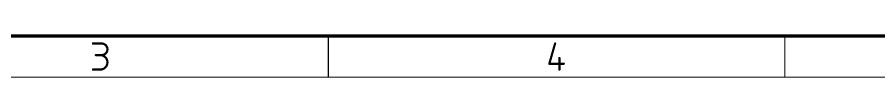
# Model space of a CAD drawing. Extents: x -10 to 250, y 0 to 179.
# Drawn here: x 91.3 to 170.8, y 175.2 to 179.2 of the extents above; entities that cross this region are included whole.
import ezdxf

# ---------------------------------------------------------------- set-up
doc = ezdxf.new("R2010")
doc.units = 0
doc.layers.add('94', color=14, linetype='CONTINUOUS')

msp = doc.modelspace()

# ---------------------------------------------------------------- linework, layer by layer
at = {"layer": '94'}
for points, const_width in [([(250.19, 179.07), (-10.16, 179.07)], 0.3), ([(120.015, 179.07), (120.015, 175.26)], 0.1), ([(162.1367, 179.07), (162.1367, 175.26)], 0.1), ([(98.2856, 178.3684), (99.0879, 178.3684)], 0.2032), ([(140.9421, 178.3684), (140.4073, 176.4964)], 0.2032), ([(99.0879, 177.2987), (98.553, 177.2987)], 0.2032), ([(140.4073, 176.4964), (141.7444, 176.4964)], 0.2032), ([(141.3433, 177.0313), (141.3433, 175.9616)], 0.2032), ([(98.2856, 175.9616), (98.9542, 175.9616)], 0.2032), ([(246.38, 175.26), (-6.35, 175.26)], 0.1)]:
    msp.add_lwpolyline(points, dxfattribs=dict(at, const_width=const_width))
for points, const_width in [([(120.04, 179.07, 1), (119.99, 179.07)], 0.05), ([(162.1617, 179.07, 1), (162.1117, 179.07)], 0.05), ([(98.2856, 178.4192, 1), (98.2856, 178.3176)], 0.1016), ([(99.0879, 177.2987, 1), (99.0879, 178.3684)], 0.2032), ([(99.0879, 178.4192, 1), (99.0879, 178.3176)], 0.1016), ([(99.0879, 178.3176, 1), (99.0879, 178.4192)], 0.1016), ([(140.991, 178.3544, 1), (140.8933, 178.3824)], 0.1016), ([(98.553, 177.3495, 1), (98.553, 177.2479)], 0.1016), ([(98.9542, 175.9616, 1), (98.9542, 177.2987)], 0.2032), ([(98.9542, 177.3495, 1), (98.9542, 177.2479)], 0.1016), ([(99.0879, 177.3495, 1), (99.0879, 177.2479)], 0.1016), ([(99.0879, 177.2479, 1), (99.0879, 177.3495)], 0.1016), ([(140.3584, 176.5104, 1), (140.4561, 176.4825)], 0.1016), ([(140.4073, 176.5472, 1), (140.4073, 176.4456)], 0.1016), ([(141.3941, 177.0313, 1), (141.2925, 177.0313)], 0.1016), ([(141.7444, 176.4456, 1), (141.7444, 176.5472)], 0.1016), ([(98.2856, 176.0124, 1), (98.2856, 175.9108)], 0.1016), ([(98.9542, 176.0124, 1), (98.9542, 175.9108)], 0.1016), ([(98.9542, 175.9108, 1), (98.9542, 176.0124)], 0.1016), ([(141.2925, 175.9616, 1), (141.3941, 175.9616)], 0.1016), ([(119.99, 175.26, 1), (120.04, 175.26)], 0.05), ([(162.1117, 175.26, 1), (162.1617, 175.26)], 0.05)]:
    msp.add_lwpolyline(points, format="xyb", dxfattribs=dict(at, const_width=const_width))

doc.saveas('drawing.dxf')
